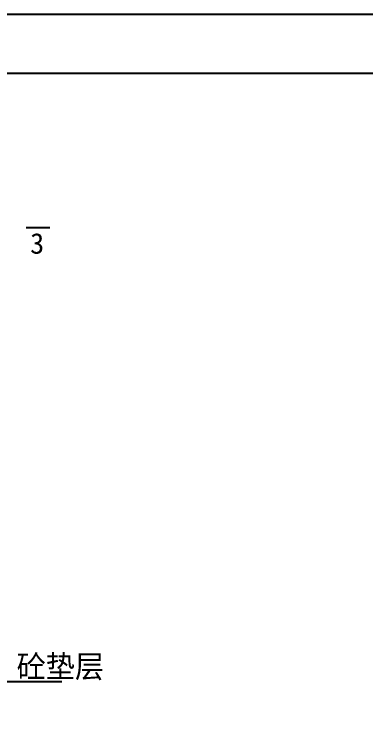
# Model space of a CAD drawing. Header units: metres. Extents: x 4568 to 182545, y -86951 to 35529.
# Drawn here: x 28820 to 32989, y -66195 to -57621 of the extents above; entities that cross this region are included whole.
import ezdxf

# ---------------------------------------------------------------- set-up
doc = ezdxf.new("R2010")
doc.units = ezdxf.units.M
doc.layers.add('LT', color=7, linetype='Continuous')
doc.layers.add('TXT', color=7, linetype='Continuous')

msp = doc.modelspace()

# ---------------------------------------------------------------- linework, layer by layer
for points in [[(4779.02, -86950.96), (46359.02, -86950.96), (46359.02, -57620.96), (4779.02, -57620.96)], [(6529.02, -86250.96), (45659.02, -86250.96), (45659.02, -58320.96), (6529.02, -58320.96)]]:
    msp.add_lwpolyline(points, close=True)
at = {"layer": 'LT'}
msp.add_line((28272.52, -65539.96), (29381.11, -65539.96), dxfattribs=at)
msp.add_lwpolyline([(28959.54, -60148.98), (29239.37, -60148.98)], dxfattribs=at)

# ---------------------------------------------------------------- texts
at = {"layer": 'TXT'}
for s, height, p in [('3', 245, (29006.32, -60462.13)), ('砼垫层', 266.14, (28845.81, -65496.03))]:
    msp.add_text(s, height=height, dxfattribs=at).set_placement(p)

doc.saveas('drawing.dxf')
